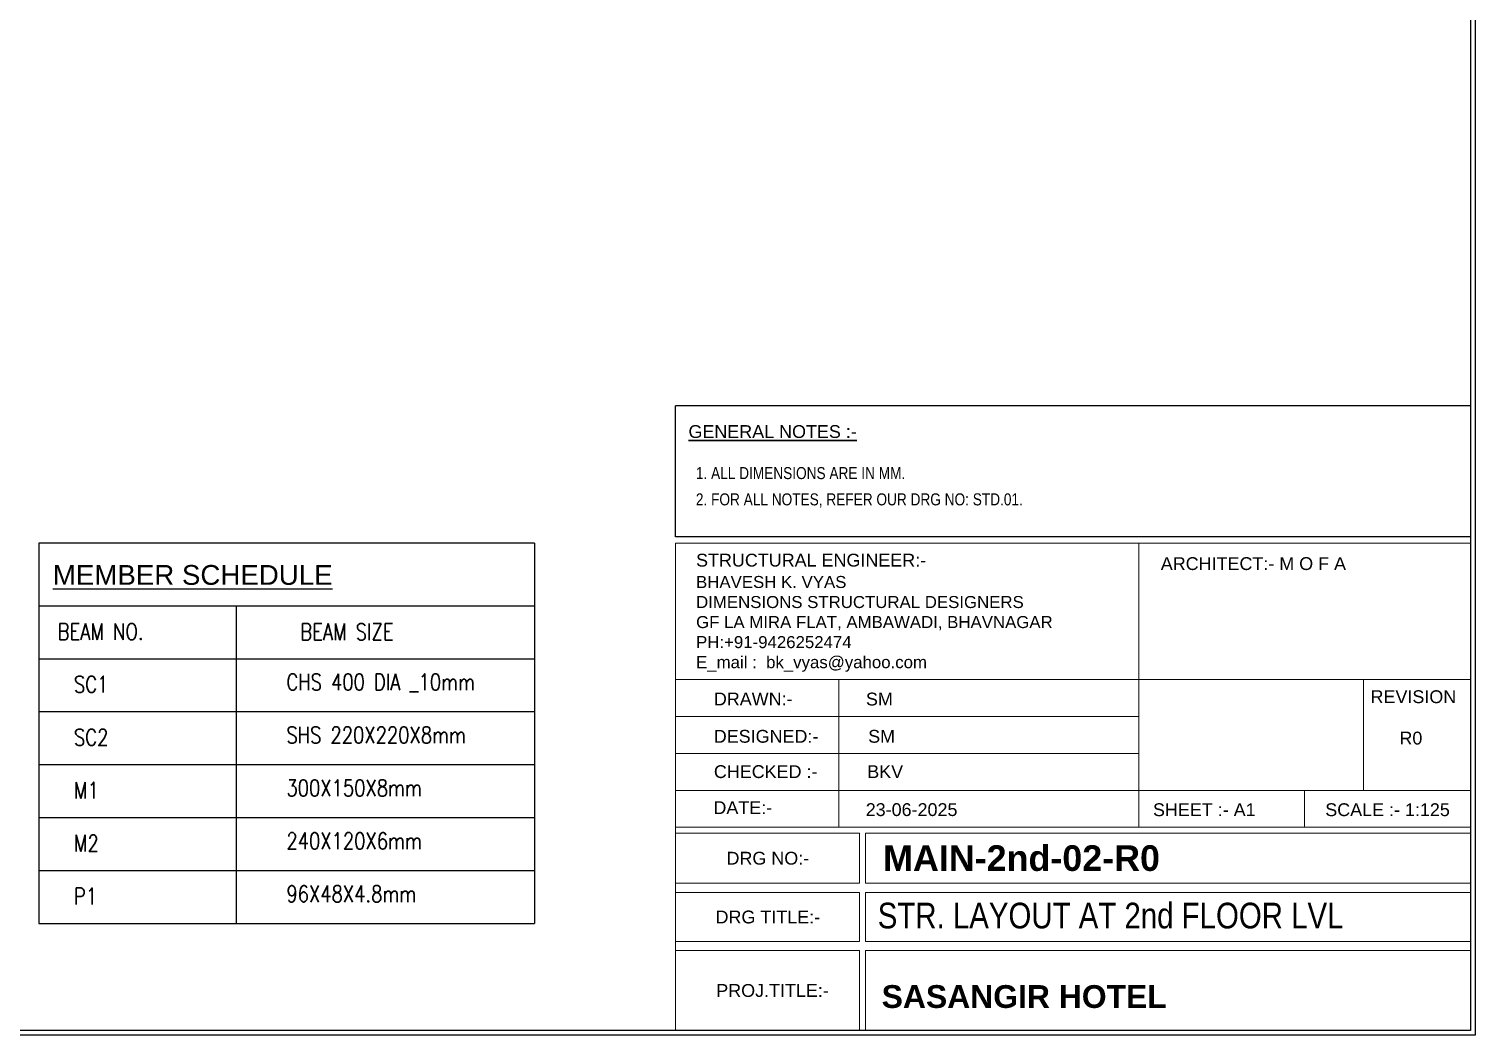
# Model space of a CAD drawing. Header units: millimetres. Extents: x 149548 to 2069915, y -1587483 to -1219800.
# Drawn here: x 1874064 to 1903698, y -1548885 to -1528259 of the extents above; entities that cross this region are included whole.
import ezdxf
from ezdxf.enums import TextEntityAlignment as Align

# ---------------------------------------------------------------- set-up
doc = ezdxf.new("R2010")
doc.units = ezdxf.units.MM
doc.header["$MEASUREMENT"] = 0
doc.linetypes.add('CONTINOUS', pattern=[0])
for name, color, linetype in [('G-ANNO-TTLB', 7, 'Continuous'), ('PDF_PDF_Geometry', 7, 'Continuous'), ('PDF_TEXT', 7, 'Continuous'), ('S-TITTEXT', 7, 'Continuous'), ('TIT', 7, 'Continuous')]:
    doc.layers.add(name, color=color, linetype=linetype)
doc.styles.add('PDF Arial', font='arial.ttf')
doc.styles.add('ROMANS', font='romans.shx')
doc.styles.get("Standard").update_dxf_attribs({"font": 'arial.ttf'})

msp = doc.modelspace()

# ---------------------------------------------------------------- linework, layer by layer
for p, q in [((1874267.43, -1538802.3), (1874267.43, -1546596.5)), ((1884422.72, -1538802.3), (1884422.72, -1546596.5))]:
    msp.add_line(p, q)
at = {"lineweight": -3}
for points in [[(1903697.59, -1486977.31), (1903697.59, -1548884.8), (1816143.1, -1548884.8), (1816143.1, -1486977.31)], [(1903603.31, -1548790.51), (1816237.38, -1548790.51), (1816237.38, -1487071.6), (1903603.31, -1487071.6)]]:
    msp.add_lwpolyline(points, close=True, dxfattribs=at)
at = {"layer": 'G-ANNO-TTLB'}
msp.add_line((1884422.72, -1538802.3), (1874267.43, -1538802.3), dxfattribs=at)
at = {"layer": 'PDF_PDF_Geometry', "color": 0, "linetype": 'Continuous', "lineweight": 18}
for p, q in [((1887316.28, -1538802.3), (1903593.98, -1538802.3)), ((1887318.95, -1541592.15), (1896804.86, -1541592.15)), ((1900204.08, -1543874.3), (1900204.08, -1544620.79))]:
    msp.add_line(p, q, dxfattribs=at)
for points in [[(1903592.65, -1538802.3), (1887316.28, -1538802.3), (1887316.28, -1548790.51)], [(1896804.86, -1538802.3), (1896804.86, -1541592.15)], [(1887337.61, -1541592.15), (1903603.31, -1541592.15)], [(1890656.92, -1541592.15), (1890656.92, -1544620.79)], [(1896804.86, -1541592.15), (1896804.86, -1544620.79)], [(1901411.81, -1541592.15), (1901411.81, -1543874.3)], [(1896804.86, -1542354.64), (1887326.94, -1542354.64)], [(1896804.86, -1543111.8), (1887326.94, -1543111.8)], [(1903603.31, -1543874.3), (1887326.94, -1543874.3)], [(1903603.31, -1544620.79), (1887326.94, -1544620.79)], [(1891083.49, -1544620.79), (1891083.49, -1544620.79), (1887326.94, -1544620.79)], [(1903603.31, -1544620.79), (1887326.94, -1544620.79)], [(1887326.94, -1545772.53), (1891083.49, -1545772.53), (1891083.49, -1544748.77), (1887326.94, -1544748.77)], [(1903603.31, -1544620.79), (1891206.13, -1544620.79), (1891206.13, -1544620.79)], [(1903603.31, -1544748.77), (1891206.13, -1544748.77), (1891206.13, -1545772.53), (1903603.31, -1545772.53)], [(1887326.94, -1545964.49), (1891083.49, -1545964.49), (1891083.49, -1546966.93), (1887326.94, -1546966.93)], [(1903603.31, -1546966.93), (1891206.13, -1546966.93), (1891206.13, -1545964.49), (1903603.31, -1545964.49)], [(1887326.94, -1547153.55), (1891083.49, -1547153.55), (1891083.49, -1548790.51)], [(1891206.13, -1548790.51), (1891206.13, -1547153.55), (1903603.31, -1547153.55)]]:
    msp.add_lwpolyline(points, dxfattribs=at)
at = {"layer": 'TIT', "color": 7}
msp.add_line((1887316.28, -1538672.03), (1887316.28, -1535983.06), dxfattribs=at)
at = {"layer": 'TIT', "color": 7, "lineweight": 25}
for p, q in [((1887316.28, -1538672.03), (1887316.28, -1535983.06)), ((1903603.31, -1538672.03), (1887316.28, -1538672.03)), ((1903602.98, -1538672.04), (1887316.28, -1538672.04))]:
    msp.add_line(p, q, dxfattribs=at)
at = {"layer": 'TIT'}
for p, q in [((1874267.43, -1540087.52), (1884422.72, -1540087.52)), ((1878319.2, -1546596.5), (1878319.2, -1540087.52)), ((1874267.43, -1541169.19), (1884422.72, -1541169.19)), ((1874267.43, -1542254.65), (1884422.72, -1542254.65)), ((1874267.43, -1543340.11), (1884422.72, -1543340.11)), ((1874267.43, -1544425.57), (1884422.72, -1544425.57)), ((1874267.43, -1545511.03), (1884422.72, -1545511.03)), ((1874267.43, -1546596.5), (1884422.72, -1546596.5))]:
    msp.add_line(p, q, dxfattribs=at)
at = {"layer": 'TIT', "color": 7, "lineweight": 25}
msp.add_lwpolyline([(1903603.31, -1535983.06), (1887316.28, -1535983.06)], dxfattribs=at)

# ---------------------------------------------------------------- texts
at = {"linetype": 'CONTINOUS', "lineweight": -3, "ltscale": 0.5, "style": 'ROMANS', "width": 0.8}
for s, p in [('SC1', (1874986.61, -1541863.4)), ('CHS 400 DIA _10mm', (1879340.26, -1541816.42)), ('SC2', (1874986.61, -1542948.86)), ('SHS 220X220X8mm', (1879340.26, -1542901.88)), ('M1', (1874986.61, -1544034.32)), ('300X150X8mm', (1879340.26, -1543987.35)), ('M2', (1874986.61, -1545119.78)), ('240X120X6mm', (1879340.26, -1545072.81)), ('P1', (1874986.61, -1546205.24)), ('96X48X4.8mm', (1879340.26, -1546158.27))]:
    msp.add_text(s, height=337.5, dxfattribs=at).set_placement(p)
at = {"layer": 'PDF_TEXT', "color": 0, "linetype": 'Continuous', "lineweight": 30, "style": 'PDF Arial'}
msp.add_text('%%UGENERAL NOTES :-', height=262.982, dxfattribs=at).set_placement((1887578.44, -1536644.57))
at = {"layer": 'PDF_TEXT', "color": 7, "linetype": 'Continuous', "lineweight": 30, "style": 'PDF Arial', "width": 0.8125}
for s, p in [('1. ALL DIMENSIONS ARE IN MM.', (1887730.91, -1537487.51)), ('2. FOR ALL NOTES, REFER OUR DRG NO: STD.01.', (1887730.91, -1538026.05))]:
    msp.add_text(s, height=246.4825, dxfattribs=at).set_placement(p)
at = {"layer": 'PDF_TEXT', "color": 0, "linetype": 'Continuous', "lineweight": 30, "style": 'PDF Arial'}
for s, insert, char_height, width, attachment_point in [('STRUCTURAL ENGINEER:-', (1887734.71, -1539283.97), 262.982, 15351.4058, 7), ('ARCHITECT:- M O F A', (1897257.35, -1539355.07), 262.982, 15351.4058, 7), ('REVISION', (1901555.78, -1542083.52), 262.982, 15351.4058, 7), ('DRAWN:-', (1888099.1, -1542125.36), 262.982, 15351.4058, 7), ('SM', (1891215.12, -1542131.73), 262.982, 15351.4058, 7), ('DESIGNED:-          SM', (1888097.5, -1542895.43), 262.982, 15351.4058, 7), ('R0', (1902147.64, -1542931.62), 262.982, 15351.4058, 7), ('\\pxt16;CHECKED :-          BKV', (1888099.57, -1543619.11), 262.982, 15351.4058, 7), ('DATE:-', (1888090.59, -1544353.82), 262.982, 15351.4058, 7), ('SHEET :- A1', (1897098.28, -1544400.09), 262.982, 15351.4058, 7), ('SCALE :- 1:125', (1900627.62, -1544400.09), 262.982, 15351.4058, 7), ('DRG NO:-', (1889205.22, -1545260.65), 262.982, 3756.5447, 5), ('{\\fArial Narrow|b0|i0|c0|p34;STR. LAYOUT AT 2nd FLOOR LVL  }', (1891457.64, -1546438.08), 525.964, 24345.6455, 4), ('DRG TITLE:-', (1889205.22, -1546465.71), 262.982, 3756.5447, 5), ('PROJ.TITLE:-', (1889301.41, -1547972.03), 262.982, 3756.5447, 5), ('\\A1;{\\fArial|b1|i0|c0|p34;\\C256;SASANGIR HOTEL}', (1891537.55, -1548097.79), 467.6543, 24345.6455, 4)]:
    msp.add_mtext(s, dxfattribs=dict(at, insert=insert, char_height=char_height, width=width, attachment_point=attachment_point))
at = {"layer": 'PDF_TEXT', "color": 7, "linetype": 'Continuous', "lineweight": 30, "insert": (1887734.71, -1540455.44), "char_height": 246.4825, "width": 15351.4058, "attachment_point": 4, "style": 'PDF Arial'}
msp.add_mtext('BHAVESH K. VYAS\\PDIMENSIONS STRUCTURAL DESIGNERS{\\fArial|b1|i0|c0|p34;\\P}GF LA MIRA FLAT, AMBAWADI, BHAVNAGAR\\PPH:+91-9426252474{\\fArial|b1|i0|c0|p34;\\P}E_mail :  bk_vyas@yahoo.com', dxfattribs=at)
at = {"layer": 'PDF_TEXT', "color": 4, "linetype": 'Continuous', "lineweight": 30, "style": 'PDF Arial'}
for s, insert, char_height, width, attachment_point in [('\\pxt1,2;23-06-2025', (1891211.14, -1544398.25), 262.982, 15351.4058, 7), ('{\\fArial|b1|i0|c0|p34;MAIN-2nd-02-R0}', (1891566.91, -1545260.65), 525.964, 30915.3161, 4)]:
    msp.add_mtext(s, dxfattribs=dict(at, insert=insert, char_height=char_height, width=width, attachment_point=attachment_point))
at = {"layer": 'S-TITTEXT', "color": 1}
msp.add_text('%%UMEMBER SCHEDULE', height=405.791, dxfattribs=at).set_placement((1874553.86, -1539654.71))
at = {"layer": 'S-TITTEXT', "color": 6, "linetype": 'CONTINOUS', "lineweight": -3, "ltscale": 0.5, "style": 'ROMANS', "width": 0.8}
msp.add_text('BEAM NO.', height=337.5, dxfattribs=at).set_placement((1874652.86, -1540782.2))
msp.add_text('BEAM SIZE', height=337.5, dxfattribs=at).set_placement((1880580.78, -1540787.63), align=Align.CENTER)

doc.saveas('drawing.dxf')
